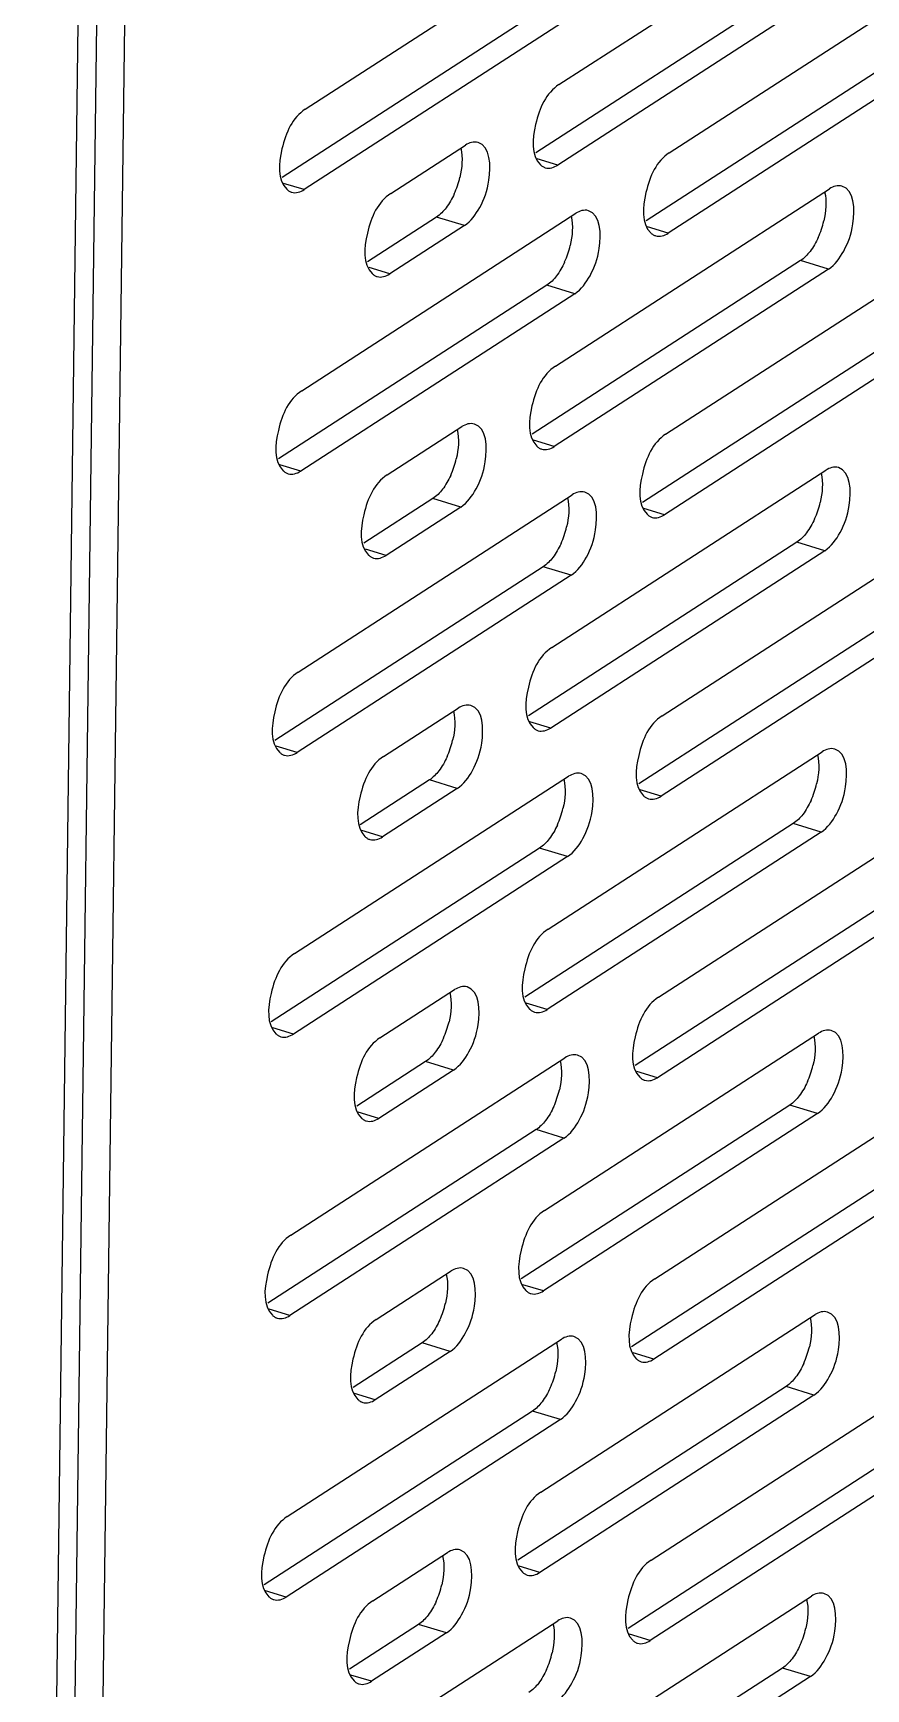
# Model space of a CAD drawing. Header units: millimetres. Extents: x -177 to 18421, y -5017 to 3255.
# Drawn here: x 13098.52 to 13107.81, y 1989.06 to 2007.55 of the extents above; entities that cross this region are included whole.
import ezdxf

# ---------------------------------------------------------------- set-up
doc = ezdxf.new("R2010")
doc.units = ezdxf.units.MM
doc.header["$LTSCALE"] = 46.255
doc.layers.get('0').update_dxf_attribs({"linetype": 'CONTINUOUS'})

msp = doc.modelspace()

# ---------------------------------------------------------------- linework, layer by layer
at = {"color": 7, "linetype": 'Continuous'}
for p, q in [((13098.73, 1968.556), (13099.323, 2014.773)), ((13107.123, 2008.149), (13104.129, 2006.211)), ((13104.293, 2007.875), (13101.3, 2005.936)), ((13108.91, 2007.749), (13105.36, 2005.45)), ((13104.376, 2006.074), (13104.145, 2006.144)), ((13101.547, 2005.8), (13101.316, 2005.87)), ((13103.022, 2005.494), (13102.253, 2004.995)), ((13103.334, 2005.399), (13103.022, 2005.494)), ((13105.607, 2005.313), (13105.376, 2005.383)), ((13107.082, 2005.007), (13104.089, 2003.068)), ((13107.394, 2004.912), (13107.082, 2005.007)), ((13102.5, 2004.859), (13102.269, 2004.929)), ((13104.253, 2004.733), (13101.259, 2002.794)), ((13104.565, 2004.638), (13104.253, 2004.733)), ((13108.869, 2004.606), (13105.32, 2002.307)), ((13104.336, 2002.931), (13104.105, 2003.002)), ((13101.507, 2002.657), (13101.275, 2002.728)), ((13102.982, 2002.351), (13102.212, 2001.853)), ((13103.294, 2002.256), (13102.982, 2002.351)), ((13105.567, 2002.17), (13105.336, 2002.241)), ((13107.042, 2001.864), (13104.049, 1999.926)), ((13107.354, 2001.769), (13107.042, 2001.864)), ((13102.46, 2001.716), (13102.228, 2001.786)), ((13104.213, 2001.59), (13101.219, 1999.651)), ((13104.524, 2001.495), (13104.213, 2001.59)), ((13108.829, 2001.464), (13105.279, 1999.165)), ((13104.296, 1999.789), (13104.065, 1999.859)), ((13101.466, 1999.515), (13101.235, 1999.585)), ((13102.942, 1999.209), (13102.172, 1998.71)), ((13103.253, 1999.114), (13102.942, 1999.209)), ((13105.527, 1999.028), (13105.295, 1999.098)), ((13107.002, 1998.722), (13104.008, 1996.783)), ((13107.314, 1998.627), (13107.002, 1998.722)), ((13102.419, 1998.574), (13102.188, 1998.644)), ((13104.172, 1998.448), (13101.179, 1996.509)), ((13104.484, 1998.353), (13104.172, 1998.448)), ((13108.789, 1998.321), (13105.239, 1996.022)), ((13104.256, 1996.646), (13104.024, 1996.717)), ((13101.426, 1996.372), (13101.195, 1996.443)), ((13102.901, 1996.066), (13102.132, 1995.568)), ((13103.213, 1995.971), (13102.901, 1996.066)), ((13105.486, 1995.885), (13105.255, 1995.956)), ((13106.962, 1995.579), (13103.968, 1993.641)), ((13107.273, 1995.484), (13106.962, 1995.579)), ((13102.379, 1995.431), (13102.148, 1995.501)), ((13104.132, 1995.305), (13101.139, 1993.366)), ((13104.444, 1995.21), (13104.132, 1995.305)), ((13108.748, 1995.179), (13105.199, 1992.88)), ((13104.215, 1993.504), (13103.984, 1993.574)), ((13101.386, 1993.23), (13101.155, 1993.3)), ((13102.861, 1992.924), (13102.091, 1992.425)), ((13103.173, 1992.829), (13102.861, 1992.924)), ((13105.446, 1992.743), (13105.215, 1992.813)), ((13106.921, 1992.437), (13103.928, 1990.498)), ((13107.233, 1992.342), (13106.921, 1992.437)), ((13102.339, 1992.289), (13102.108, 1992.359)), ((13104.092, 1992.163), (13101.098, 1990.224)), ((13104.404, 1992.068), (13104.092, 1992.163)), ((13108.708, 1992.036), (13105.159, 1989.737)), ((13104.175, 1990.361), (13103.944, 1990.432)), ((13101.346, 1990.087), (13101.114, 1990.158)), ((13102.821, 1989.781), (13102.051, 1989.283)), ((13103.132, 1989.686), (13102.821, 1989.781)), ((13105.406, 1989.6), (13105.175, 1989.671)), ((13106.881, 1989.294), (13103.887, 1987.356)), ((13107.193, 1989.199), (13106.881, 1989.294)), ((13102.298, 1989.146), (13102.067, 1989.216))]:
    msp.add_line(p, q, dxfattribs=at)
at = {"color": 3, "linetype": 'Continuous'}
for p, q in [((13098.522, 1968.421), (13099.114, 2014.638)), ((13099.042, 1968.461), (13099.634, 2014.678)), ((13104.388, 2006.972), (13107.446, 2008.952)), ((13101.558, 2006.697), (13104.616, 2008.678)), ((13105.619, 2006.211), (13109.233, 2008.551)), ((13107.434, 2008.054), (13104.376, 2006.074)), ((13104.605, 2007.78), (13101.547, 2005.8)), ((13109.221, 2007.654), (13105.607, 2005.313)), ((13102.511, 2005.756), (13103.345, 2006.297)), ((13104.348, 2003.829), (13107.406, 2005.81)), ((13101.518, 2003.555), (13104.576, 2005.536)), ((13103.334, 2005.399), (13102.5, 2004.859)), ((13105.578, 2003.068), (13109.192, 2005.409)), ((13107.394, 2004.912), (13104.336, 2002.931)), ((13104.565, 2004.638), (13101.507, 2002.657)), ((13109.181, 2004.511), (13105.567, 2002.17)), ((13102.471, 2002.614), (13103.305, 2003.154)), ((13104.307, 2000.687), (13107.365, 2002.667)), ((13101.478, 2000.412), (13104.536, 2002.393)), ((13103.294, 2002.256), (13102.46, 2001.716)), ((13105.538, 1999.926), (13109.152, 2002.266)), ((13107.354, 2001.769), (13104.296, 1999.789)), ((13104.524, 2001.495), (13101.466, 1999.515)), ((13109.141, 2001.369), (13105.527, 1999.028)), ((13102.431, 1999.471), (13103.265, 2000.012)), ((13104.267, 1997.544), (13107.325, 1999.525)), ((13101.438, 1997.27), (13104.496, 1999.251)), ((13103.253, 1999.114), (13102.419, 1998.574)), ((13105.498, 1996.783), (13109.112, 1999.124)), ((13107.314, 1998.627), (13104.256, 1996.646)), ((13104.484, 1998.353), (13101.426, 1996.372)), ((13109.1, 1998.226), (13105.486, 1995.885)), ((13102.39, 1996.329), (13103.224, 1996.869)), ((13104.227, 1994.402), (13107.285, 1996.382)), ((13101.397, 1994.127), (13104.455, 1996.108)), ((13103.213, 1995.971), (13102.379, 1995.431)), ((13105.458, 1993.641), (13109.072, 1995.981)), ((13107.273, 1995.484), (13104.215, 1993.504)), ((13104.444, 1995.21), (13101.386, 1993.23)), ((13109.06, 1995.084), (13105.446, 1992.743)), ((13102.35, 1993.186), (13103.184, 1993.727)), ((13104.186, 1991.259), (13107.245, 1993.24)), ((13101.357, 1990.985), (13104.415, 1992.966)), ((13103.173, 1992.829), (13102.339, 1992.289)), ((13105.417, 1990.498), (13109.031, 1992.839)), ((13107.233, 1992.342), (13104.175, 1990.361)), ((13104.404, 1992.068), (13101.346, 1990.087)), ((13109.02, 1991.941), (13105.406, 1989.6)), ((13102.31, 1990.044), (13103.144, 1990.584)), ((13104.146, 1988.117), (13107.204, 1990.097)), ((13101.317, 1987.842), (13104.375, 1989.823)), ((13103.132, 1989.686), (13102.298, 1989.146)), ((13107.193, 1989.199), (13104.135, 1987.219))]:
    msp.add_line(p, q, dxfattribs=at)
at = {"color": 7, "linetype": 'Continuous'}
for centre in [(13102.313, 2006.161), (13106.373, 2005.674), (13103.544, 2005.4), (13102.273, 2003.018), (13106.333, 2002.531), (13103.504, 2002.257), (13102.232, 1999.876), (13106.293, 1999.389), (13103.463, 1999.115), (13102.192, 1996.733), (13106.252, 1996.246), (13103.423, 1995.972), (13102.152, 1993.591), (13106.212, 1993.104), (13103.383, 1992.83), (13102.112, 1990.448), (13106.172, 1989.961), (13103.342, 1989.687)]:
    msp.add_arc(centre, 0.995, 335.7867, 347.0244, dxfattribs=at)
at = {"color": 3, "linetype": 'Continuous'}
for points, knots in [([(13104.388, 2006.972), (13104.244, 2006.879), (13104.106, 2006.569), (13104.074, 2006.184), (13104.181, 2006.078)], [0, 0, 0, 0, 0.531434, 1, 1, 1, 1]), ([(13101.558, 2006.697), (13101.415, 2006.604), (13101.277, 2006.295), (13101.245, 2005.91), (13101.352, 2005.804)], [0, 0, 0, 0, 0.531434, 1, 1, 1, 1]), ([(13103.334, 2005.399), (13103.408, 2005.446), (13103.527, 2005.618), (13103.635, 2005.91), (13103.625, 2006.283), (13103.485, 2006.326)], [0, 0, 0, 0, 0.257826, 0.570702, 1, 1, 1, 1]), ([(13105.619, 2006.211), (13105.475, 2006.118), (13105.337, 2005.808), (13105.305, 2005.423), (13105.412, 2005.317)], [0, 0, 0, 0, 0.531434, 1, 1, 1, 1]), ([(13104.181, 2006.078), (13104.189, 2006.07), (13104.206, 2006.057), (13104.226, 2006.048), (13104.236, 2006.044)], [0, 0, 0, 0, 0.511486, 1, 1, 1, 1]), ([(13101.352, 2005.804), (13101.36, 2005.796), (13101.377, 2005.782), (13101.397, 2005.773), (13101.407, 2005.77)], [0, 0, 0, 0, 0.511486, 1, 1, 1, 1]), ([(13102.511, 2005.756), (13102.367, 2005.663), (13102.23, 2005.354), (13102.197, 2004.969), (13102.305, 2004.863)], [0, 0, 0, 0, 0.531434, 1, 1, 1, 1]), ([(13107.394, 2004.912), (13107.468, 2004.96), (13107.588, 2005.131), (13107.695, 2005.423), (13107.686, 2005.797), (13107.545, 2005.839)], [0, 0, 0, 0, 0.257826, 0.570702, 1, 1, 1, 1]), ([(13104.565, 2004.638), (13104.638, 2004.685), (13104.758, 2004.857), (13104.865, 2005.149), (13104.856, 2005.522), (13104.716, 2005.565)], [0, 0, 0, 0, 0.257826, 0.570702, 1, 1, 1, 1]), ([(13105.412, 2005.317), (13105.42, 2005.309), (13105.437, 2005.296), (13105.457, 2005.287), (13105.467, 2005.283)], [0, 0, 0, 0, 0.511486, 1, 1, 1, 1]), ([(13102.305, 2004.863), (13102.313, 2004.855), (13102.33, 2004.841), (13102.35, 2004.832), (13102.36, 2004.829)], [0, 0, 0, 0, 0.511486, 1, 1, 1, 1]), ([(13104.348, 2003.829), (13104.204, 2003.736), (13104.066, 2003.426), (13104.034, 2003.042), (13104.141, 2002.936)], [0, 0, 0, 0, 0.531434, 1, 1, 1, 1]), ([(13101.518, 2003.555), (13101.374, 2003.462), (13101.237, 2003.152), (13101.204, 2002.768), (13101.312, 2002.661)], [0, 0, 0, 0, 0.531434, 1, 1, 1, 1]), ([(13103.294, 2002.256), (13103.367, 2002.304), (13103.487, 2002.475), (13103.594, 2002.767), (13103.585, 2003.141), (13103.445, 2003.183)], [0, 0, 0, 0, 0.257826, 0.570702, 1, 1, 1, 1]), ([(13105.578, 2003.068), (13105.435, 2002.975), (13105.297, 2002.665), (13105.265, 2002.281), (13105.372, 2002.175)], [0, 0, 0, 0, 0.531434, 1, 1, 1, 1]), ([(13104.141, 2002.936), (13104.149, 2002.928), (13104.166, 2002.914), (13104.186, 2002.905), (13104.196, 2002.902)], [0, 0, 0, 0, 0.511486, 1, 1, 1, 1]), ([(13101.312, 2002.661), (13101.32, 2002.653), (13101.337, 2002.64), (13101.357, 2002.631), (13101.367, 2002.628)], [0, 0, 0, 0, 0.511486, 1, 1, 1, 1]), ([(13102.471, 2002.614), (13102.327, 2002.521), (13102.19, 2002.211), (13102.157, 2001.826), (13102.265, 2001.72)], [0, 0, 0, 0, 0.531434, 1, 1, 1, 1]), ([(13107.354, 2001.769), (13107.428, 2001.817), (13107.547, 2001.989), (13107.655, 2002.281), (13107.645, 2002.654), (13107.505, 2002.697)], [0, 0, 0, 0, 0.257826, 0.570702, 1, 1, 1, 1]), ([(13104.524, 2001.495), (13104.598, 2001.543), (13104.718, 2001.714), (13104.825, 2002.006), (13104.816, 2002.38), (13104.676, 2002.422)], [0, 0, 0, 0, 0.257826, 0.570702, 1, 1, 1, 1]), ([(13105.372, 2002.175), (13105.38, 2002.167), (13105.397, 2002.153), (13105.417, 2002.144), (13105.427, 2002.141)], [0, 0, 0, 0, 0.511486, 1, 1, 1, 1]), ([(13102.265, 2001.72), (13102.272, 2001.712), (13102.29, 2001.699), (13102.31, 2001.69), (13102.32, 2001.687)], [0, 0, 0, 0, 0.511486, 1, 1, 1, 1]), ([(13104.307, 2000.687), (13104.163, 2000.594), (13104.026, 2000.284), (13103.993, 1999.899), (13104.101, 1999.793)], [0, 0, 0, 0, 0.531434, 1, 1, 1, 1]), ([(13101.478, 2000.412), (13101.334, 2000.319), (13101.196, 2000.01), (13101.164, 1999.625), (13101.271, 1999.519)], [0, 0, 0, 0, 0.531434, 1, 1, 1, 1]), ([(13103.253, 1999.114), (13103.327, 1999.161), (13103.447, 1999.333), (13103.554, 1999.625), (13103.545, 1999.998), (13103.405, 2000.041)], [0, 0, 0, 0, 0.257826, 0.570702, 1, 1, 1, 1]), ([(13105.538, 1999.926), (13105.394, 1999.833), (13105.257, 1999.523), (13105.224, 1999.138), (13105.332, 1999.032)], [0, 0, 0, 0, 0.531434, 1, 1, 1, 1]), ([(13104.101, 1999.793), (13104.109, 1999.785), (13104.126, 1999.772), (13104.146, 1999.763), (13104.156, 1999.759)], [0, 0, 0, 0, 0.511486, 1, 1, 1, 1]), ([(13101.271, 1999.519), (13101.279, 1999.511), (13101.296, 1999.497), (13101.316, 1999.488), (13101.326, 1999.485)], [0, 0, 0, 0, 0.511486, 1, 1, 1, 1]), ([(13102.431, 1999.471), (13102.287, 1999.378), (13102.149, 1999.069), (13102.117, 1998.684), (13102.224, 1998.578)], [0, 0, 0, 0, 0.531434, 1, 1, 1, 1]), ([(13107.314, 1998.627), (13107.387, 1998.675), (13107.507, 1998.846), (13107.614, 1999.138), (13107.605, 1999.512), (13107.465, 1999.554)], [0, 0, 0, 0, 0.257826, 0.570702, 1, 1, 1, 1]), ([(13104.484, 1998.353), (13104.558, 1998.4), (13104.678, 1998.572), (13104.785, 1998.864), (13104.776, 1999.237), (13104.636, 1999.28)], [0, 0, 0, 0, 0.257826, 0.570702, 1, 1, 1, 1]), ([(13105.332, 1999.032), (13105.34, 1999.024), (13105.357, 1999.011), (13105.377, 1999.002), (13105.387, 1998.998)], [0, 0, 0, 0, 0.511486, 1, 1, 1, 1]), ([(13102.224, 1998.578), (13102.232, 1998.57), (13102.249, 1998.556), (13102.269, 1998.547), (13102.279, 1998.544)], [0, 0, 0, 0, 0.511486, 1, 1, 1, 1]), ([(13104.267, 1997.544), (13104.123, 1997.451), (13103.986, 1997.141), (13103.953, 1996.757), (13104.061, 1996.651)], [0, 0, 0, 0, 0.531434, 1, 1, 1, 1]), ([(13101.438, 1997.27), (13101.294, 1997.177), (13101.156, 1996.867), (13101.124, 1996.483), (13101.231, 1996.376)], [0, 0, 0, 0, 0.531434, 1, 1, 1, 1]), ([(13103.213, 1995.971), (13103.287, 1996.019), (13103.407, 1996.19), (13103.514, 1996.482), (13103.504, 1996.856), (13103.364, 1996.898)], [0, 0, 0, 0, 0.257826, 0.570702, 1, 1, 1, 1]), ([(13105.498, 1996.783), (13105.354, 1996.69), (13105.216, 1996.38), (13105.184, 1995.996), (13105.291, 1995.89)], [0, 0, 0, 0, 0.531434, 1, 1, 1, 1]), ([(13104.061, 1996.651), (13104.068, 1996.643), (13104.086, 1996.629), (13104.106, 1996.62), (13104.116, 1996.617)], [0, 0, 0, 0, 0.511486, 1, 1, 1, 1]), ([(13101.231, 1996.376), (13101.239, 1996.368), (13101.256, 1996.355), (13101.276, 1996.346), (13101.286, 1996.343)], [0, 0, 0, 0, 0.511486, 1, 1, 1, 1]), ([(13102.39, 1996.329), (13102.247, 1996.236), (13102.109, 1995.926), (13102.077, 1995.541), (13102.184, 1995.435)], [0, 0, 0, 0, 0.531434, 1, 1, 1, 1]), ([(13107.273, 1995.484), (13107.347, 1995.532), (13107.467, 1995.704), (13107.574, 1995.996), (13107.565, 1996.369), (13107.425, 1996.412)], [0, 0, 0, 0, 0.257826, 0.570702, 1, 1, 1, 1]), ([(13104.444, 1995.21), (13104.518, 1995.258), (13104.637, 1995.429), (13104.745, 1995.721), (13104.735, 1996.095), (13104.595, 1996.137)], [0, 0, 0, 0, 0.257826, 0.570702, 1, 1, 1, 1]), ([(13105.291, 1995.89), (13105.299, 1995.882), (13105.316, 1995.868), (13105.336, 1995.859), (13105.347, 1995.856)], [0, 0, 0, 0, 0.511486, 1, 1, 1, 1]), ([(13102.184, 1995.435), (13102.192, 1995.427), (13102.209, 1995.414), (13102.229, 1995.405), (13102.239, 1995.402)], [0, 0, 0, 0, 0.511486, 1, 1, 1, 1]), ([(13104.227, 1994.402), (13104.083, 1994.309), (13103.945, 1993.999), (13103.913, 1993.614), (13104.02, 1993.508)], [0, 0, 0, 0, 0.531434, 1, 1, 1, 1]), ([(13101.397, 1994.127), (13101.253, 1994.034), (13101.116, 1993.725), (13101.083, 1993.34), (13101.191, 1993.234)], [0, 0, 0, 0, 0.531434, 1, 1, 1, 1]), ([(13103.173, 1992.829), (13103.247, 1992.876), (13103.366, 1993.048), (13103.474, 1993.34), (13103.464, 1993.713), (13103.324, 1993.756)], [0, 0, 0, 0, 0.257826, 0.570702, 1, 1, 1, 1]), ([(13105.458, 1993.641), (13105.314, 1993.548), (13105.176, 1993.238), (13105.144, 1992.853), (13105.251, 1992.747)], [0, 0, 0, 0, 0.531434, 1, 1, 1, 1]), ([(13104.02, 1993.508), (13104.028, 1993.5), (13104.045, 1993.487), (13104.065, 1993.478), (13104.075, 1993.474)], [0, 0, 0, 0, 0.511486, 1, 1, 1, 1]), ([(13101.191, 1993.234), (13101.199, 1993.226), (13101.216, 1993.212), (13101.236, 1993.203), (13101.246, 1993.2)], [0, 0, 0, 0, 0.511486, 1, 1, 1, 1]), ([(13102.35, 1993.186), (13102.206, 1993.093), (13102.069, 1992.784), (13102.036, 1992.399), (13102.144, 1992.293)], [0, 0, 0, 0, 0.531434, 1, 1, 1, 1]), ([(13107.233, 1992.342), (13107.307, 1992.39), (13107.427, 1992.561), (13107.534, 1992.853), (13107.524, 1993.227), (13107.384, 1993.269)], [0, 0, 0, 0, 0.257826, 0.570702, 1, 1, 1, 1]), ([(13104.404, 1992.068), (13104.477, 1992.115), (13104.597, 1992.287), (13104.704, 1992.579), (13104.695, 1992.952), (13104.555, 1992.995)], [0, 0, 0, 0, 0.257826, 0.570702, 1, 1, 1, 1]), ([(13105.251, 1992.747), (13105.259, 1992.739), (13105.276, 1992.726), (13105.296, 1992.717), (13105.306, 1992.713)], [0, 0, 0, 0, 0.511486, 1, 1, 1, 1]), ([(13102.144, 1992.293), (13102.152, 1992.285), (13102.169, 1992.271), (13102.189, 1992.262), (13102.199, 1992.259)], [0, 0, 0, 0, 0.511486, 1, 1, 1, 1]), ([(13104.186, 1991.259), (13104.043, 1991.166), (13103.905, 1990.856), (13103.873, 1990.472), (13103.98, 1990.366)], [0, 0, 0, 0, 0.531434, 1, 1, 1, 1]), ([(13101.357, 1990.985), (13101.213, 1990.892), (13101.076, 1990.582), (13101.043, 1990.198), (13101.151, 1990.091)], [0, 0, 0, 0, 0.531434, 1, 1, 1, 1]), ([(13103.132, 1989.686), (13103.206, 1989.734), (13103.326, 1989.905), (13103.433, 1990.197), (13103.424, 1990.571), (13103.284, 1990.613)], [0, 0, 0, 0, 0.257826, 0.570702, 1, 1, 1, 1]), ([(13105.417, 1990.498), (13105.273, 1990.405), (13105.136, 1990.095), (13105.103, 1989.711), (13105.211, 1989.605)], [0, 0, 0, 0, 0.531434, 1, 1, 1, 1]), ([(13103.98, 1990.366), (13103.988, 1990.358), (13104.005, 1990.344), (13104.025, 1990.335), (13104.035, 1990.332)], [0, 0, 0, 0, 0.511486, 1, 1, 1, 1]), ([(13101.151, 1990.091), (13101.159, 1990.083), (13101.176, 1990.07), (13101.196, 1990.061), (13101.206, 1990.058)], [0, 0, 0, 0, 0.511486, 1, 1, 1, 1]), ([(13102.31, 1990.044), (13102.166, 1989.951), (13102.029, 1989.641), (13101.996, 1989.256), (13102.104, 1989.15)], [0, 0, 0, 0, 0.531434, 1, 1, 1, 1]), ([(13107.193, 1989.199), (13107.267, 1989.247), (13107.386, 1989.419), (13107.494, 1989.711), (13107.484, 1990.084), (13107.344, 1990.127)], [0, 0, 0, 0, 0.257826, 0.570702, 1, 1, 1, 1]), ([(13104.363, 1988.925), (13104.437, 1988.973), (13104.557, 1989.144), (13104.664, 1989.436), (13104.655, 1989.81), (13104.515, 1989.852)], [0, 0, 0, 0, 0.257826, 0.570702, 1, 1, 1, 1]), ([(13105.211, 1989.605), (13105.219, 1989.597), (13105.236, 1989.583), (13105.256, 1989.574), (13105.266, 1989.571)], [0, 0, 0, 0, 0.511486, 1, 1, 1, 1]), ([(13102.104, 1989.15), (13102.111, 1989.142), (13102.129, 1989.129), (13102.148, 1989.12), (13102.159, 1989.117)], [0, 0, 0, 0, 0.511486, 1, 1, 1, 1])]:
    msp.add_open_spline(points, degree=3, knots=knots, dxfattribs=at)
for points in [[(13103.485, 2006.326), (13103.44, 2006.34), (13103.385, 2006.322), (13103.345, 2006.297)], [(13104.236, 2006.044), (13104.282, 2006.031), (13104.336, 2006.048), (13104.376, 2006.074)], [(13101.407, 2005.77), (13101.453, 2005.756), (13101.507, 2005.774), (13101.547, 2005.8)], [(13107.545, 2005.839), (13107.5, 2005.853), (13107.446, 2005.836), (13107.406, 2005.81)], [(13104.716, 2005.565), (13104.67, 2005.579), (13104.616, 2005.561), (13104.576, 2005.536)], [(13105.467, 2005.283), (13105.513, 2005.27), (13105.567, 2005.287), (13105.607, 2005.313)], [(13102.36, 2004.829), (13102.405, 2004.815), (13102.46, 2004.833), (13102.5, 2004.859)], [(13103.445, 2003.183), (13103.399, 2003.197), (13103.345, 2003.18), (13103.305, 2003.154)], [(13104.196, 2002.902), (13104.242, 2002.888), (13104.296, 2002.905), (13104.336, 2002.931)], [(13101.367, 2002.628), (13101.412, 2002.614), (13101.467, 2002.631), (13101.507, 2002.657)], [(13107.505, 2002.697), (13107.46, 2002.711), (13107.405, 2002.693), (13107.365, 2002.667)], [(13104.676, 2002.422), (13104.63, 2002.436), (13104.576, 2002.419), (13104.536, 2002.393)], [(13105.427, 2002.141), (13105.473, 2002.127), (13105.527, 2002.144), (13105.567, 2002.17)], [(13102.32, 2001.687), (13102.365, 2001.673), (13102.42, 2001.69), (13102.46, 2001.716)], [(13103.405, 2000.041), (13103.359, 2000.055), (13103.305, 2000.037), (13103.265, 2000.012)], [(13104.156, 1999.759), (13104.201, 1999.746), (13104.256, 1999.763), (13104.296, 1999.789)], [(13101.326, 1999.485), (13101.372, 1999.471), (13101.426, 1999.489), (13101.466, 1999.515)], [(13107.465, 1999.554), (13107.419, 1999.568), (13107.365, 1999.551), (13107.325, 1999.525)], [(13104.636, 1999.28), (13104.59, 1999.294), (13104.536, 1999.276), (13104.496, 1999.251)], [(13105.387, 1998.998), (13105.432, 1998.985), (13105.487, 1999.002), (13105.527, 1999.028)], [(13102.279, 1998.544), (13102.325, 1998.53), (13102.379, 1998.548), (13102.419, 1998.574)], [(13103.364, 1996.898), (13103.319, 1996.912), (13103.264, 1996.895), (13103.224, 1996.869)], [(13104.116, 1996.617), (13104.161, 1996.603), (13104.216, 1996.62), (13104.256, 1996.646)], [(13101.286, 1996.343), (13101.332, 1996.329), (13101.386, 1996.346), (13101.426, 1996.372)], [(13107.425, 1996.412), (13107.379, 1996.426), (13107.325, 1996.408), (13107.285, 1996.382)], [(13104.595, 1996.137), (13104.55, 1996.151), (13104.495, 1996.134), (13104.455, 1996.108)], [(13105.347, 1995.856), (13105.392, 1995.842), (13105.446, 1995.859), (13105.486, 1995.885)], [(13102.239, 1995.402), (13102.285, 1995.388), (13102.339, 1995.405), (13102.379, 1995.431)], [(13103.324, 1993.756), (13103.279, 1993.77), (13103.224, 1993.752), (13103.184, 1993.727)], [(13104.075, 1993.474), (13104.121, 1993.461), (13104.175, 1993.478), (13104.215, 1993.504)], [(13101.246, 1993.2), (13101.292, 1993.186), (13101.346, 1993.204), (13101.386, 1993.23)], [(13107.384, 1993.269), (13107.339, 1993.283), (13107.284, 1993.266), (13107.245, 1993.24)], [(13104.555, 1992.995), (13104.509, 1993.009), (13104.455, 1992.991), (13104.415, 1992.966)], [(13105.306, 1992.713), (13105.352, 1992.7), (13105.406, 1992.717), (13105.446, 1992.743)], [(13102.199, 1992.259), (13102.244, 1992.245), (13102.299, 1992.263), (13102.339, 1992.289)], [(13103.284, 1990.613), (13103.238, 1990.627), (13103.184, 1990.61), (13103.144, 1990.584)], [(13104.035, 1990.332), (13104.081, 1990.318), (13104.135, 1990.335), (13104.175, 1990.361)], [(13101.206, 1990.058), (13101.251, 1990.044), (13101.306, 1990.061), (13101.346, 1990.087)], [(13107.344, 1990.127), (13107.299, 1990.141), (13107.244, 1990.123), (13107.204, 1990.097)], [(13104.515, 1989.852), (13104.469, 1989.866), (13104.415, 1989.849), (13104.375, 1989.823)], [(13105.266, 1989.571), (13105.312, 1989.557), (13105.366, 1989.574), (13105.406, 1989.6)], [(13102.159, 1989.117), (13102.204, 1989.103), (13102.258, 1989.12), (13102.298, 1989.146)]]:
    msp.add_open_spline(points, degree=3, dxfattribs=at)
at = {"color": 7, "linetype": 'Continuous'}
for points in [[(13103.292, 2006.263), (13103.317, 2006.157), (13103.307, 2006.043), (13103.283, 2005.937)], [(13103.22, 2005.752), (13103.196, 2005.698), (13103.166, 2005.645), (13103.129, 2005.597)], [(13107.352, 2005.776), (13107.378, 2005.671), (13107.367, 2005.556), (13107.343, 2005.45)], [(13103.129, 2005.597), (13103.099, 2005.557), (13103.064, 2005.521), (13103.022, 2005.494)], [(13104.523, 2005.502), (13104.548, 2005.396), (13104.538, 2005.282), (13104.513, 2005.176)], [(13107.281, 2005.266), (13107.256, 2005.211), (13107.226, 2005.158), (13107.189, 2005.11)], [(13104.451, 2004.991), (13104.427, 2004.937), (13104.396, 2004.883), (13104.36, 2004.836)], [(13107.189, 2005.11), (13107.159, 2005.071), (13107.124, 2005.034), (13107.082, 2005.007)], [(13104.36, 2004.836), (13104.33, 2004.796), (13104.295, 2004.76), (13104.253, 2004.733)], [(13103.251, 2003.121), (13103.277, 2003.015), (13103.267, 2002.901), (13103.242, 2002.795)], [(13103.18, 2002.61), (13103.155, 2002.555), (13103.125, 2002.502), (13103.089, 2002.454)], [(13107.312, 2002.634), (13107.337, 2002.528), (13107.327, 2002.414), (13107.303, 2002.308)], [(13103.089, 2002.454), (13103.059, 2002.415), (13103.023, 2002.378), (13102.982, 2002.351)], [(13104.482, 2002.36), (13104.508, 2002.254), (13104.498, 2002.14), (13104.473, 2002.034)], [(13107.24, 2002.123), (13107.216, 2002.068), (13107.186, 2002.015), (13107.149, 2001.968)], [(13104.411, 2001.849), (13104.386, 2001.794), (13104.356, 2001.741), (13104.32, 2001.693)], [(13107.149, 2001.968), (13107.119, 2001.928), (13107.084, 2001.891), (13107.042, 2001.864)], [(13104.32, 2001.693), (13104.289, 2001.654), (13104.254, 2001.617), (13104.213, 2001.59)], [(13103.211, 1999.978), (13103.237, 1999.872), (13103.226, 1999.758), (13103.202, 1999.652)], [(13103.14, 1999.467), (13103.115, 1999.413), (13103.085, 1999.36), (13103.048, 1999.312)], [(13107.271, 1999.491), (13107.297, 1999.386), (13107.287, 1999.271), (13107.262, 1999.165)], [(13103.048, 1999.312), (13103.018, 1999.272), (13102.983, 1999.236), (13102.942, 1999.209)], [(13104.442, 1999.217), (13104.468, 1999.111), (13104.457, 1998.997), (13104.433, 1998.891)], [(13107.2, 1998.981), (13107.175, 1998.926), (13107.145, 1998.873), (13107.109, 1998.825)], [(13104.371, 1998.706), (13104.346, 1998.652), (13104.316, 1998.598), (13104.279, 1998.551)], [(13107.109, 1998.825), (13107.079, 1998.786), (13107.043, 1998.749), (13107.002, 1998.722)], [(13104.279, 1998.551), (13104.249, 1998.511), (13104.214, 1998.475), (13104.172, 1998.448)], [(13103.171, 1996.836), (13103.196, 1996.73), (13103.186, 1996.616), (13103.162, 1996.51)], [(13103.1, 1996.325), (13103.075, 1996.27), (13103.045, 1996.217), (13103.008, 1996.169)], [(13107.231, 1996.349), (13107.257, 1996.243), (13107.246, 1996.129), (13107.222, 1996.023)], [(13103.008, 1996.169), (13102.978, 1996.13), (13102.943, 1996.093), (13102.901, 1996.066)], [(13104.402, 1996.075), (13104.427, 1995.969), (13104.417, 1995.855), (13104.393, 1995.749)], [(13107.16, 1995.838), (13107.135, 1995.783), (13107.105, 1995.73), (13107.068, 1995.683)], [(13104.33, 1995.564), (13104.306, 1995.509), (13104.276, 1995.456), (13104.239, 1995.408)], [(13107.068, 1995.683), (13107.038, 1995.643), (13107.003, 1995.606), (13106.962, 1995.579)], [(13104.239, 1995.408), (13104.209, 1995.369), (13104.174, 1995.332), (13104.132, 1995.305)], [(13103.131, 1993.693), (13103.156, 1993.587), (13103.146, 1993.473), (13103.121, 1993.367)], [(13103.059, 1993.182), (13103.035, 1993.128), (13103.005, 1993.075), (13102.968, 1993.027)], [(13107.191, 1993.206), (13107.216, 1993.101), (13107.206, 1992.986), (13107.182, 1992.88)], [(13102.968, 1993.027), (13102.938, 1992.987), (13102.903, 1992.951), (13102.861, 1992.924)], [(13104.361, 1992.932), (13104.387, 1992.826), (13104.377, 1992.712), (13104.352, 1992.606)], [(13107.12, 1992.696), (13107.095, 1992.641), (13107.065, 1992.588), (13107.028, 1992.54)], [(13104.29, 1992.421), (13104.265, 1992.367), (13104.235, 1992.314), (13104.199, 1992.266)], [(13107.028, 1992.54), (13106.998, 1992.501), (13106.963, 1992.464), (13106.921, 1992.437)], [(13104.199, 1992.266), (13104.169, 1992.226), (13104.133, 1992.19), (13104.092, 1992.163)], [(13103.09, 1990.551), (13103.116, 1990.445), (13103.106, 1990.331), (13103.081, 1990.225)], [(13103.019, 1990.04), (13102.994, 1989.985), (13102.964, 1989.932), (13102.928, 1989.884)], [(13107.151, 1990.064), (13107.176, 1989.958), (13107.166, 1989.844), (13107.141, 1989.738)], [(13102.928, 1989.884), (13102.898, 1989.845), (13102.862, 1989.808), (13102.821, 1989.781)], [(13104.321, 1989.79), (13104.347, 1989.684), (13104.337, 1989.57), (13104.312, 1989.464)], [(13107.079, 1989.553), (13107.055, 1989.498), (13107.025, 1989.445), (13106.988, 1989.398)], [(13104.25, 1989.279), (13104.225, 1989.224), (13104.195, 1989.171), (13104.159, 1989.123)], [(13106.988, 1989.398), (13106.958, 1989.358), (13106.923, 1989.321), (13106.881, 1989.294)], [(13104.159, 1989.123), (13104.128, 1989.084), (13104.093, 1989.047), (13104.052, 1989.02)]]:
    msp.add_open_spline(points, degree=3, dxfattribs=at)

doc.saveas('drawing.dxf')
